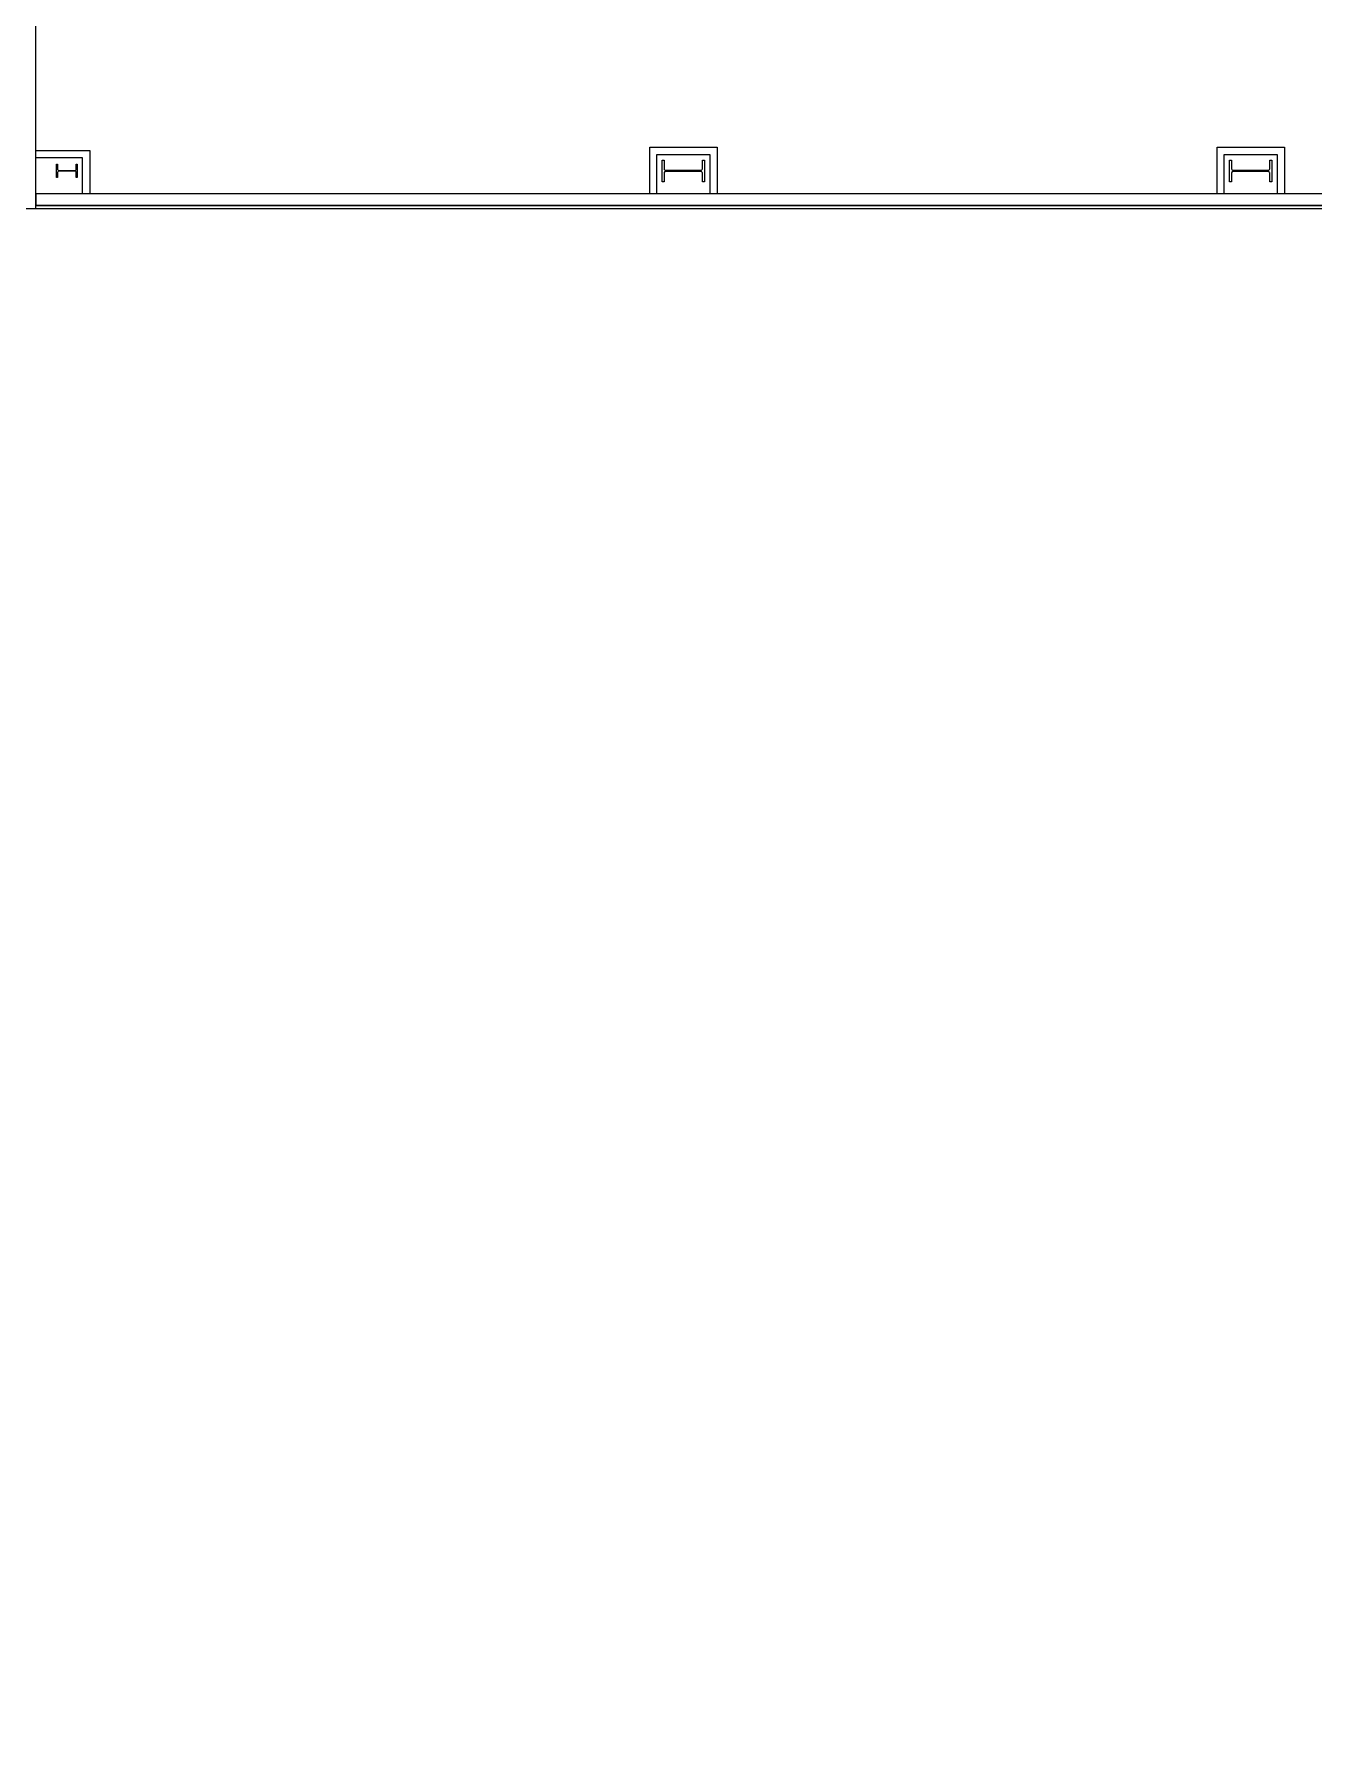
# Model space of a CAD drawing. Extents: x -13345 to 10098, y -1643 to 9113.
# Drawn here: x -9342 to -8585, y -814 to 196 of the extents above; entities that cross this region are included whole.
import ezdxf

# ---------------------------------------------------------------- set-up
doc = ezdxf.new("R2010")
doc.units = 0
doc.header["$LTSCALE"] = 192
doc.header["$MEASUREMENT"] = 0
doc.layers.get('0').update_dxf_attribs({"linetype": 'CONTINUOUS'})
for name, color, linetype in [('ARCH-WALLS-EXTERIOR', 5, 'CONTINUOUS'), ('EXPANSION-JOINT', 1, 'CONTINUOUS'), ('STRUCTURAL-COLUMNS', 3, 'CONTINUOUS')]:
    doc.layers.add(name, color=color, linetype=linetype)

# ---------------------------------------------------------------- blocks, each defined once
blk = doc.blocks.new('W12x50')
at = {"flags": 128}
blk.add_lwpolyline([(-4, 6.1), (4, 6.1), (4, 5.5), (0.9, 5.5, 0.414214), (0.2, 4.7), (0.2, -4.7, 0.414214), (0.9, -5.5), (4, -5.5), (4, -6.1), (-4, -6.1), (-4, -5.5), (-0.9, -5.5, 0.414214), (-0.2, -4.7), (-0.2, 4.7, 0.414214), (-0.9, 5.5), (-4, 5.5)], format="xyb", close=True, dxfattribs=at)
blk = doc.blocks.new('W-Wide Flange-Column - W12X50-1719973-Mall Level - Framing Plan')
at = {"layer": 'STRUCTURAL-COLUMNS'}
blk.add_blockref('W12x50', (0, 0), dxfattribs=at)
blk = doc.blocks.new('051200_175')
at = {"flags": 128}
blk.add_lwpolyline([(-6.4, 12.6), (6.4, 12.6), (6.4, 11.3), (1.2, 11.3, 0.414214), (0.4, 10.5), (0.4, -10.5, 0.414214), (1.2, -11.3), (6.4, -11.3), (6.4, -12.6), (-6.4, -12.6), (-6.4, -11.3), (-1.2, -11.3, 0.414214), (-0.4, -10.5), (-0.4, 10.5, 0.414214), (-1.2, 11.3), (-6.4, 11.3)], format="xyb", close=True, dxfattribs=at)
blk = doc.blocks.new('W-Wide Flange-Column - W24X176-1719968-Mall Level - Framing Plan')
at = {"layer": 'STRUCTURAL-COLUMNS'}
blk.add_blockref('051200_175', (0, 0), dxfattribs=at)

msp = doc.modelspace()

# ---------------------------------------------------------------- linework, layer by layer
at = {"layer": 'ARCH-WALLS-EXTERIOR'}
for p, q in [((-9341.4, 101.5), (-9341.4, 94.3)), ((-9341.4, 101.5), (-8347.2, 101.5)), ((-8238.9, 94.3), (-9341.4, 94.3))]:
    msp.add_line(p, q, dxfattribs=at)
for points in [[(-9313.7, 101.5), (-9313.7, 122.5), (-9341.4, 122.5), (-9341.4, 126.8), (-9309.4, 126.8), (-9309.4, 101.5)], [(-8977.9, 101.5), (-8977.9, 128.8), (-8937.9, 128.8), (-8937.9, 101.5)], [(-8973.7, 101.5), (-8973.7, 124.5), (-8942.2, 124.5), (-8942.2, 101.5)], [(-8641.9, 101.5), (-8641.9, 128.8), (-8601.9, 128.8), (-8601.9, 101.5)], [(-8637.7, 101.5), (-8637.7, 124.5), (-8606.2, 124.5), (-8606.2, 101.5)], [(-6221.9, 92.3), (-9541.2, 92.3), (-9541.2, -150.2), (-9544.9, -150.2), (-9544.9, -197.2), (-9541.2, -197.2), (-9541.2, -814.1)]]:
    msp.add_lwpolyline(points, dxfattribs=at)
at = {"layer": 'EXPANSION-JOINT'}
msp.add_line((-9341.4, 94.3), (-5904.4, 94.3), dxfattribs=at)
for points in [[(-9341.4, 92.3), (-9341.4, 4182.8)], [(-5906.4, 92.3), (-9541.2, 92.3), (-9541.2, -125.2), (-9860.9, -125.2), (-9860.9, -162.2)]]:
    msp.add_lwpolyline(points, dxfattribs=at)

# ---------------------------------------------------------------- block references
at = {"layer": 'STRUCTURAL-COLUMNS', "rotation": 270.00000010284}
for name, p in [('W-Wide Flange-Column - W24X176-1719968-Mall Level - Framing Plan', (-8958, 114.8)), ('W-Wide Flange-Column - W24X176-1719968-Mall Level - Framing Plan', (-8622, 114.8)), ('W-Wide Flange-Column - W12X50-1719973-Mall Level - Framing Plan', (-9323, 114.8))]:
    msp.add_blockref(name, p, dxfattribs=at)

doc.saveas('drawing.dxf')
